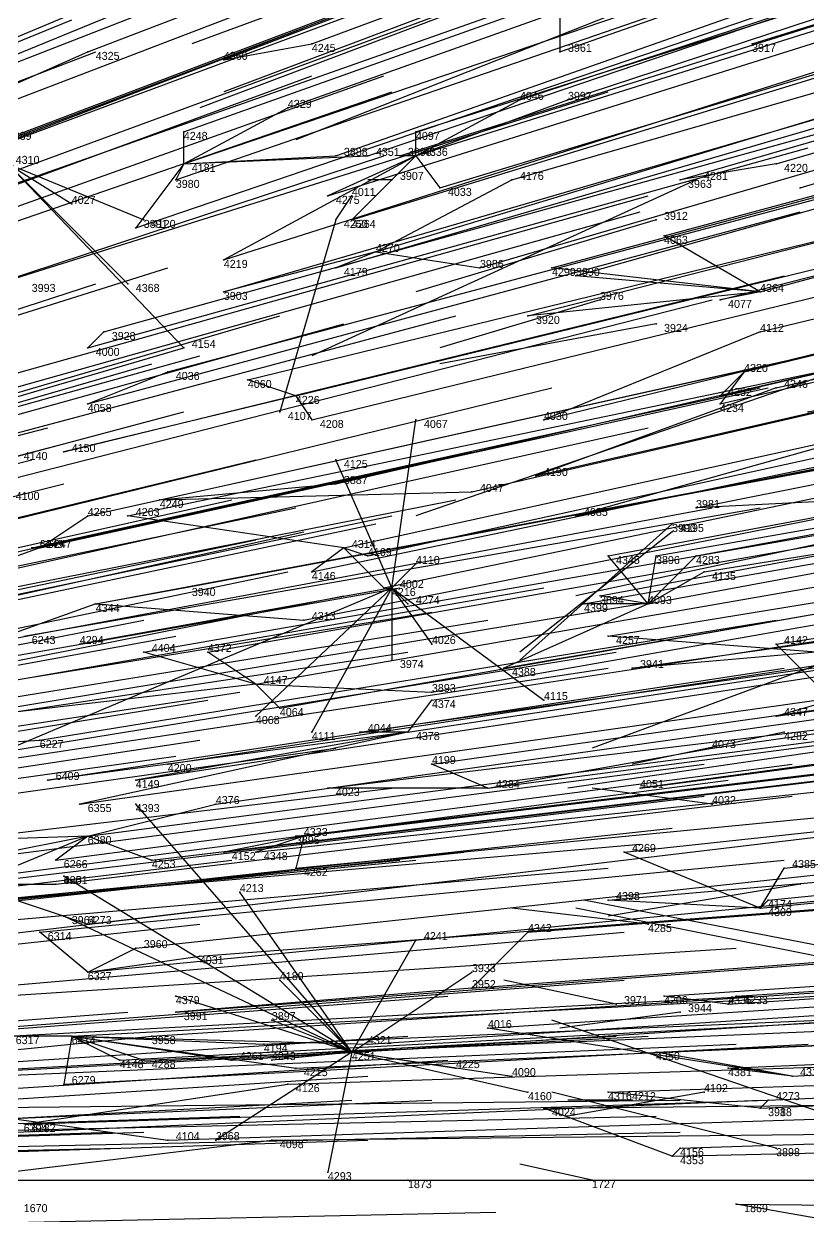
# Model space of a CAD drawing. Extents: x -0.5 to 0.59, y -0.5 to 0.59.
# Drawn here: x 0.362 to 0.46, y -0.0005 to 0.1485 of the extents above; entities that cross this region are included whole.
import ezdxf

# ---------------------------------------------------------------- set-up
doc = ezdxf.new("R2010")
doc.units = 0
for name, color, linetype in [('Facilities', 3, 'CONTINUOUS'), ('Facilities_lines', 3, 'CONTINUOUS'), ('Normals', 1, 'CONTINUOUS'), ('Source_points', 5, 'CONTINUOUS'), ('Text', 3, 'CONTINUOUS')]:
    doc.layers.add(name, color=color, linetype=linetype)

msp = doc.modelspace()

# ---------------------------------------------------------------- linework, layer by layer
at = {"layer": 'Facilities', "color": 3}
for p in [(0.453, 0.146, -1.189), (0.387, 0.144, -1.032), (0.411, 0.132, -1.081), (0.382, 0.131, -1.01), (0.456, 0.131, -1.186), (0.408, 0.129, -1.25), (0.446, 0.129, -1.25), (0.459, 0.128, -1.192), (0.401, 0.124, -1.25), (0.441, 0.124, -1.25), (0.406, 0.12, -1.058), (0.454, 0.115, -1.17), (0.434, 0.114, -1.25), (0.441, 0.111, -1.25), (0.454, 0.11, -1.167), (0.37, 0.108, -0.965), (0.452, 0.105, -1.159), (0.456, 0.103, -1.169), (0.396, 0.102, -1.021), (0.37, 0.101, -0.958), (0.46, 0.1, -1.176), (0.379, 0.089, -0.972), (0.443, 0.086, -1.25), (0.443, 0.085, -1.25), (0.364, 0.083, -0.934), (0.402, 0.083, -1.027), (0.408, 0.078, -1.25), (0.371, 0.076, -0.946), (0.44, 0.076, -1.115), (0.391, 0.066, -0.992), (0.41, 0.06, -1.036), (0.457, 0.06, -1.25), (0.42, 0.053, -1.059), (0.448, 0.051, -1.25), (0.37, 0.047, -0.931), (0.397, 0.047, -0.998), (0.459, 0.041, -1.25), (0.454, 0.038, -1.14), (0.44, 0.036, -1.25), (0.37, 0.03, -0.927), (0.418, 0.028, -1.047), (0.436, 0.026, -1.25), (0.45, 0.026, -1.126), (0.444, 0.025, -1.25), (0.368, 0.022, -0.921), (0.403, 0.02, -1.25), (0.458, 0.017, -1.146), (0.447, 0.015, -1.25), (0.438, 0.014, -1.25), (0.454, 0.013, -1.136), (0.456, 0.008, -1.25), (0.443, 0.007, -1.108), (0.433, 0.004, -1.25)]:
    msp.add_point(p, dxfattribs=at)
at = {"layer": 'Facilities_lines', "color": 3}
for p, q in [((0.429, 0.153, -1.14), (0.429, 0.145, -1.133)), ((0.327, 0.126, -0.876), (0.37, 0.145, -0.993)), ((0.387, 0.144, -1.032), (0.398, 0.146, -1.059)), ((0.411, 0.132, -1.081), (0.43, 0.139, -1.13)), ((0.411, 0.132, -1.081), (0.424, 0.139, -1.116)), ((0.382, 0.131, -1.01), (0.395, 0.138, -1.045)), ((0.382, 0.131, -1.01), (0.382, 0.135, -1.012)), ((0.411, 0.132, -1.081), (0.411, 0.135, -1.08)), ((0.382, 0.131, -1.01), (0.401, 0.132, -1.056)), ((0.382, 0.131, -1.01), (0.405, 0.132, -1.066)), ((0.411, 0.132, -1.081), (0.387, 0.119, -1.011)), ((0.411, 0.132, -1.081), (0.4, 0.127, -1.049)), ((0.411, 0.132, -1.081), (0.403, 0.124, -1.053)), ((0.411, 0.132, -1.081), (0.409, 0.132, -1.075)), ((0.411, 0.132, -1.081), (0.414, 0.128, -1.083)), ((0.36, 0.131, -1.25), (0.377, 0.124, -1.25)), ((0.36, 0.131, -1.25), (0.382, 0.108, -1.25)), ((0.36, 0.131, -1.25), (0.368, 0.126, -1.25)), ((0.36, 0.131, -1.25), (0.375, 0.116, -1.25)), ((0.382, 0.131, -1.01), (0.376, 0.123, -0.99)), ((0.382, 0.131, -1.01), (0.381, 0.129, -1.004)), ((0.456, 0.131, -1.186), (0.444, 0.129, -1.156)), ((0.406, 0.12, -1.058), (0.423, 0.129, -1.106)), ((0.401, 0.124, -1.25), (0.403, 0.127, -1.25)), ((0.401, 0.124, -1.25), (0.394, 0.1, -1.25)), ((0.454, 0.115, -1.17), (0.442, 0.122, -1.145)), ((0.406, 0.12, -1.058), (0.387, 0.115, -1.009)), ((0.406, 0.12, -1.058), (0.401, 0.118, -1.045)), ((0.406, 0.12, -1.058), (0.419, 0.118, -1.089)), ((0.454, 0.115, -1.17), (0.428, 0.118, -1.109)), ((0.454, 0.115, -1.17), (0.431, 0.117, -1.116)), ((0.454, 0.115, -1.17), (0.425, 0.112, -1.099)), ((0.454, 0.115, -1.17), (0.449, 0.114, -1.158)), ((0.37, 0.108, -0.965), (0.372, 0.11, -0.971)), ((0.454, 0.11, -1.167), (0.427, 0.099, -1.096)), ((0.37, 0.101, -0.958), (0.38, 0.105, -0.986)), ((0.452, 0.105, -1.159), (0.449, 0.101, -1.15)), ((0.452, 0.105, -1.159), (0.449, 0.102, -1.152)), ((0.396, 0.102, -1.021), (0.39, 0.104, -1.008)), ((0.456, 0.103, -1.169), (0.426, 0.092, -1.09)), ((0.396, 0.102, -1.021), (0.367, 0.095, -0.949)), ((0.396, 0.102, -1.021), (0.398, 0.099, -1.026)), ((0.408, 0.078, -1.25), (0.411, 0.099, -1.25)), ((0.463, 0.096, -1.181), (0.431, 0.087, -1.1)), ((0.408, 0.078, -1.25), (0.401, 0.094, -1.25)), ((0.379, 0.089, -0.972), (0.401, 0.091, -1.029)), ((0.379, 0.089, -0.972), (0.418, 0.09, -1.07)), ((0.465, 0.089, -1.184), (0.446, 0.088, -1.135)), ((0.364, 0.083, -0.934), (0.37, 0.087, -0.949)), ((0.402, 0.083, -1.027), (0.375, 0.087, -0.963)), ((0.364, 0.083, -0.934), (0.35, 0.078, -0.897)), ((0.364, 0.083, -0.934), (0.363, 0.083, -0.932)), ((0.402, 0.083, -1.027), (0.398, 0.08, -1.015)), ((0.402, 0.083, -1.027), (0.405, 0.082, -1.032)), ((0.402, 0.083, -1.027), (0.407, 0.078, -1.036)), ((0.44, 0.076, -1.115), (0.435, 0.082, -1.108)), ((0.44, 0.076, -1.115), (0.441, 0.082, -1.121)), ((0.44, 0.076, -1.115), (0.446, 0.082, -1.133)), ((0.408, 0.078, -1.25), (0.411, 0.081, -1.25)), ((0.44, 0.076, -1.115), (0.447, 0.08, -1.136)), ((0.408, 0.078, -1.25), (0.358, 0.057, -1.25)), ((0.408, 0.078, -1.25), (0.369, 0.071, -1.25)), ((0.371, 0.076, -0.946), (0.382, 0.078, -0.975)), ((0.408, 0.078, -1.25), (0.391, 0.062, -1.25)), ((0.408, 0.078, -1.25), (0.398, 0.06, -1.25)), ((0.408, 0.078, -1.25), (0.408, 0.069, -1.25)), ((0.408, 0.078, -1.25), (0.413, 0.071, -1.25)), ((0.408, 0.078, -1.25), (0.427, 0.064, -1.25)), ((0.408, 0.078, -1.25), (0.41, 0.076, -1.25)), ((0.371, 0.076, -0.946), (0.357, 0.071, -0.911)), ((0.371, 0.076, -0.946), (0.397, 0.074, -1.01)), ((0.44, 0.076, -1.115), (0.422, 0.068, -1.069)), ((0.44, 0.076, -1.115), (0.432, 0.076, -1.096)), ((0.44, 0.076, -1.115), (0.434, 0.077, -1.101)), ((0.461, 0.07, -1.166), (0.435, 0.072, -1.103)), ((0.463, 0.064, -1.167), (0.456, 0.071, -1.154)), ((0.391, 0.066, -0.992), (0.377, 0.07, -0.959)), ((0.391, 0.066, -0.992), (0.385, 0.07, -0.978)), ((0.461, 0.07, -1.166), (0.438, 0.068, -1.109)), ((0.391, 0.066, -0.992), (0.348, 0.061, -0.883)), ((0.391, 0.066, -0.992), (0.413, 0.065, -1.044)), ((0.391, 0.066, -0.992), (0.394, 0.063, -0.997)), ((0.41, 0.06, -1.036), (0.413, 0.064, -1.044)), ((0.463, 0.064, -1.167), (0.456, 0.062, -1.151)), ((0.41, 0.06, -1.036), (0.365, 0.054, -0.924)), ((0.41, 0.06, -1.036), (0.369, 0.051, -0.932)), ((0.41, 0.06, -1.036), (0.376, 0.054, -0.949)), ((0.41, 0.06, -1.036), (0.38, 0.056, -0.96)), ((0.41, 0.06, -1.036), (0.404, 0.06, -1.021)), ((0.318, 0.056, -0.808), (0.364, 0.059, -0.922)), ((0.42, 0.053, -1.059), (0.448, 0.058, -1.129)), ((0.42, 0.053, -1.059), (0.413, 0.056, -1.041)), ((0.461, 0.056, -1.16), (0.439, 0.053, -1.105)), ((0.42, 0.053, -1.059), (0.4, 0.053, -1.009)), ((0.37, 0.047, -0.931), (0.386, 0.051, -0.973)), ((0.403, 0.02, -1.25), (0.376, 0.051, -1.25)), ((0.37, 0.047, -0.931), (0.309, 0.045, -0.781)), ((0.37, 0.047, -0.931), (0.355, 0.044, -0.895)), ((0.37, 0.047, -0.931), (0.358, 0.042, -0.902)), ((0.37, 0.047, -0.931), (0.366, 0.044, -0.923)), ((0.37, 0.047, -0.931), (0.378, 0.044, -0.951)), ((0.397, 0.047, -0.998), (0.387, 0.045, -0.974)), ((0.397, 0.047, -0.998), (0.391, 0.045, -0.984)), ((0.397, 0.047, -0.998), (0.396, 0.047, -0.997)), ((0.397, 0.047, -0.998), (0.396, 0.043, -0.996)), ((0.454, 0.038, -1.14), (0.437, 0.045, -1.099)), ((0.403, 0.02, -1.25), (0.367, 0.042, -1.25)), ((0.454, 0.038, -1.14), (0.457, 0.043, -1.149)), ((0.355, 0.041, -0.893), (0.366, 0.041, -0.921)), ((0.355, 0.041, -0.893), (0.37, 0.036, -0.929)), ((0.403, 0.02, -1.25), (0.389, 0.04, -1.25)), ((0.454, 0.038, -1.14), (0.435, 0.039, -1.093)), ((0.454, 0.038, -1.14), (0.455, 0.039, -1.141)), ((0.403, 0.02, -1.25), (0.367, 0.037, -1.25)), ((0.37, 0.03, -0.927), (0.364, 0.035, -0.915)), ((0.418, 0.028, -1.047), (0.425, 0.035, -1.066)), ((0.37, 0.03, -0.927), (0.376, 0.033, -0.944)), ((0.403, 0.02, -1.25), (0.411, 0.034, -1.25)), ((0.37, 0.03, -0.927), (0.384, 0.032, -0.962)), ((0.403, 0.02, -1.25), (0.418, 0.03, -1.25)), ((0.403, 0.02, -1.25), (0.394, 0.029, -1.25)), ((0.418, 0.028, -1.047), (0.381, 0.025, -0.955)), ((0.403, 0.02, -1.25), (0.381, 0.027, -1.25)), ((0.45, 0.026, -1.126), (0.442, 0.027, -1.106)), ((0.45, 0.026, -1.126), (0.451, 0.027, -1.131)), ((0.403, 0.02, -1.25), (0.393, 0.024, -1.25)), ((0.458, 0.017, -1.146), (0.42, 0.023, -1.051)), ((0.318, 0.016, -0.795), (0.378, 0.022, -0.946)), ((0.368, 0.022, -0.921), (0.36, 0.022, -0.902)), ((0.368, 0.022, -0.921), (0.367, 0.016, -0.919)), ((0.368, 0.022, -0.921), (0.396, 0.018, -0.992)), ((0.368, 0.022, -0.921), (0.392, 0.021, -0.981)), ((0.368, 0.022, -0.921), (0.374, 0.019, -0.936)), ((0.368, 0.022, -0.921), (0.377, 0.019, -0.945)), ((0.368, 0.022, -0.921), (0.405, 0.021, -1.013)), ((0.368, 0.022, -0.921), (0.388, 0.019, -0.971)), ((0.403, 0.02, -1.25), (0.386, 0.009, -1.25)), ((0.403, 0.02, -1.25), (0.393, 0.019, -1.25)), ((0.403, 0.02, -1.25), (0.4, 0.005, -1.25)), ((0.403, 0.02, -1.25), (0.425, 0.015, -1.25)), ((0.403, 0.02, -1.25), (0.416, 0.018, -1.25)), ((0.403, 0.02, -1.25), (0.423, 0.017, -1.25)), ((0.458, 0.017, -1.146), (0.441, 0.02, -1.103)), ((0.458, 0.017, -1.146), (0.45, 0.018, -1.125)), ((0.362, 0.011, -0.906), (0.395, 0.016, -0.989)), ((0.454, 0.013, -1.136), (0.435, 0.015, -1.088)), ((0.454, 0.013, -1.136), (0.455, 0.014, -1.139)), ((0.351, 0.013, -0.877), (0.38, 0.009, -0.951)), ((0.443, 0.007, -1.108), (0.427, 0.013, -1.069)), ((0.454, 0.013, -1.136), (0.454, 0.013, -1.136)), ((0.352, 0.004, -0.881), (0.393, 0.009, -0.983)), ((0.443, 0.007, -1.108), (0.444, 0.008, -1.109)), ((0.352, 0.004, -0.881), (0.41, 0.004, -1.024)), ((0.468, -0.002, -1.169), (0.451, 0.001, -1.127))]:
    msp.add_line(p, q, dxfattribs=at)
at = {"layer": 'Normals', "color": 1}
for p, q in [((0.37, 0.145, -0.993), (0.456, 0.178, -0.955)), ((0.398, 0.146, -1.059), (0.484, 0.178, -1.022)), ((0.387, 0.144, -1.032), (0.473, 0.177, -0.994)), ((0.429, 0.145, -1.133), (0.517, 0.176, -1.096)), ((0.453, 0.146, -1.189), (0.543, 0.174, -1.156)), ((0.344, 0.137, -0.926), (0.431, 0.171, -0.889)), ((0.328, 0.133, -0.885), (0.414, 0.169, -0.848)), ((0.395, 0.138, -1.045), (0.482, 0.169, -1.008)), ((0.36, 0.134, -0.96), (0.447, 0.167, -0.923)), ((0.424, 0.139, -1.116), (0.512, 0.168, -1.079)), ((0.43, 0.139, -1.13), (0.518, 0.168, -1.093)), ((0.382, 0.135, -1.012), (0.469, 0.166, -0.974)), ((0.323, 0.129, -0.869), (0.408, 0.164, -0.831)), ((0.429, 0.163, -1.25), (0.383, 0.146, -1.162)), ((0.401, 0.132, -1.056), (0.489, 0.163, -1.019)), ((0.411, 0.135, -1.08), (0.499, 0.163, -1.043)), ((0.382, 0.131, -1.01), (0.47, 0.161, -0.972)), ((0.405, 0.132, -1.066), (0.493, 0.162, -1.029)), ((0.341, 0.127, -0.909), (0.428, 0.16, -0.873)), ((0.44, 0.16, -1.25), (0.387, 0.14, -1.168)), ((0.409, 0.132, -1.075), (0.498, 0.16, -1.038)), ((0.411, 0.132, -1.081), (0.5, 0.16, -1.043)), ((0.327, 0.126, -0.876), (0.413, 0.159, -0.838)), ((0.381, 0.129, -1.004), (0.468, 0.159, -0.966)), ((0.437, 0.158, -1.25), (0.384, 0.138, -1.168)), ((0.456, 0.131, -1.186), (0.545, 0.157, -1.149)), ((0.348, 0.124, -0.924), (0.436, 0.155, -0.888)), ((0.449, 0.155, -1.25), (0.396, 0.134, -1.167)), ((0.4, 0.127, -1.049), (0.489, 0.155, -1.012)), ((0.414, 0.128, -1.083), (0.503, 0.155, -1.047)), ((0.423, 0.129, -1.106), (0.513, 0.155, -1.069)), ((0.444, 0.129, -1.156), (0.533, 0.155, -1.118)), ((0.459, 0.128, -1.192), (0.551, 0.156, -1.164)), ((0.326, 0.121, -0.869), (0.412, 0.153, -0.831)), ((0.336, 0.121, -0.894), (0.423, 0.153, -0.856)), ((0.376, 0.123, -0.99), (0.464, 0.153, -0.952)), ((0.403, 0.124, -1.053), (0.491, 0.151, -1.015)), ((0.282, 0.114, -0.761), (0.368, 0.149, -0.723)), ((0.311, 0.115, -0.828), (0.397, 0.148, -0.791)), ((0.387, 0.119, -1.011), (0.475, 0.147, -0.973)), ((0.406, 0.12, -1.058), (0.495, 0.147, -1.021)), ((0.285, 0.112, -0.765), (0.371, 0.145, -0.728)), ((0.442, 0.122, -1.145), (0.531, 0.146, -1.108)), ((0.401, 0.118, -1.045), (0.49, 0.144, -1.008)), ((0.419, 0.118, -1.089), (0.508, 0.144, -1.052)), ((0.311, 0.11, -0.826), (0.398, 0.142, -0.788)), ((0.32, 0.111, -0.846), (0.407, 0.142, -0.809)), ((0.428, 0.118, -1.109), (0.517, 0.142, -1.071)), ((0.431, 0.117, -1.116), (0.52, 0.142, -1.078)), ((0.387, 0.115, -1.009), (0.476, 0.141, -0.972)), ((0.321, 0.11, -0.847), (0.408, 0.14, -0.81)), ((0.346, 0.112, -0.91), (0.435, 0.14, -0.872)), ((0.454, 0.115, -1.17), (0.543, 0.139, -1.133)), ((0.449, 0.114, -1.158), (0.539, 0.137, -1.12)), ((0.292, 0.103, -0.774), (0.379, 0.135, -0.737)), ((0.372, 0.11, -0.971), (0.462, 0.135, -0.933)), ((0.425, 0.112, -1.099), (0.515, 0.135, -1.062)), ((0.37, 0.108, -0.965), (0.46, 0.133, -0.927)), ((0.319, 0.103, -0.838), (0.407, 0.132, -0.801)), ((0.454, 0.11, -1.167), (0.544, 0.132, -1.13)), ((0.38, 0.105, -0.986), (0.47, 0.129, -0.949)), ((0.446, 0.129, -1.25), (0.398, 0.107, -1.165)), ((0.408, 0.129, -1.25), (0.405, 0.129, -1.15)), ((0.351, 0.102, -0.914), (0.44, 0.127, -0.875)), ((0.403, 0.127, -1.25), (0.403, 0.127, -1.15)), ((0.452, 0.105, -1.159), (0.542, 0.127, -1.122)), ((0.368, 0.126, -1.25), (0.368, 0.126, -1.15)), ((0.39, 0.104, -1.008), (0.48, 0.126, -0.971)), ((0.35, 0.1, -0.911), (0.439, 0.125, -0.873)), ((0.37, 0.101, -0.958), (0.459, 0.125, -0.921)), ((0.377, 0.124, -1.25), (0.377, 0.124, -1.15)), ((0.396, 0.102, -1.021), (0.486, 0.124, -0.984)), ((0.401, 0.124, -1.25), (0.401, 0.124, -1.15)), ((0.441, 0.124, -1.25), (0.411, 0.115, -1.155)), ((0.456, 0.103, -1.169), (0.547, 0.124, -1.132)), ((0.449, 0.102, -1.152), (0.539, 0.123, -1.114)), ((0.398, 0.099, -1.026), (0.488, 0.121, -0.989)), ((0.427, 0.099, -1.096), (0.517, 0.121, -1.058)), ((0.449, 0.101, -1.15), (0.539, 0.122, -1.113)), ((0.291, 0.09, -0.762), (0.38, 0.118, -0.725)), ((0.46, 0.1, -1.176), (0.551, 0.119, -1.139)), ((0.367, 0.095, -0.949), (0.457, 0.117, -0.911)), ((0.282, 0.087, -0.739), (0.371, 0.116, -0.702)), ((0.375, 0.116, -1.25), (0.375, 0.116, -1.15)), ((0.358, 0.091, -0.925), (0.448, 0.114, -0.886)), ((0.434, 0.114, -1.25), (0.414, 0.108, -1.152)), ((0.305, 0.086, -0.792), (0.394, 0.112, -0.755)), ((0.326, 0.088, -0.844), (0.416, 0.112, -0.808)), ((0.401, 0.091, -1.029), (0.492, 0.112, -0.992)), ((0.426, 0.092, -1.09), (0.517, 0.113, -1.053)), ((0.312, 0.086, -0.809), (0.402, 0.111, -0.772)), ((0.441, 0.111, -1.25), (0.414, 0.106, -1.154)), ((0.418, 0.09, -1.07), (0.509, 0.111, -1.033)), ((0.379, 0.089, -0.972), (0.469, 0.109, -0.935)), ((0.293, 0.082, -0.761), (0.382, 0.108, -0.724)), ((0.382, 0.108, -1.25), (0.382, 0.108, -1.15)), ((0.472, 0.108, -1.25), (0.411, 0.087, -1.174)), ((0.288, 0.08, -0.748), (0.378, 0.106, -0.711)), ((0.294, 0.082, -0.763), (0.384, 0.107, -0.726)), ((0.37, 0.087, -0.949), (0.46, 0.107, -0.911)), ((0.375, 0.087, -0.963), (0.466, 0.106, -0.926)), ((0.446, 0.088, -1.135), (0.536, 0.106, -1.098)), ((0.431, 0.087, -1.1), (0.522, 0.105, -1.062)), ((0.338, 0.081, -0.868), (0.428, 0.103, -0.831)), ((0.363, 0.083, -0.932), (0.454, 0.103, -0.895)), ((0.364, 0.083, -0.934), (0.455, 0.103, -0.896)), ((0.402, 0.083, -1.027), (0.493, 0.103, -0.991)), ((0.405, 0.082, -1.032), (0.496, 0.102, -0.995)), ((0.292, 0.076, -0.754), (0.382, 0.1, -0.717)), ((0.394, 0.1, -1.25), (0.394, 0.1, -1.15)), ((0.398, 0.08, -1.015), (0.489, 0.099, -0.978)), ((0.411, 0.099, -1.25), (0.411, 0.099, -1.15)), ((0.435, 0.082, -1.108), (0.526, 0.099, -1.07)), ((0.446, 0.082, -1.133), (0.537, 0.099, -1.095)), ((0.276, 0.075, -0.714), (0.365, 0.098, -0.676)), ((0.35, 0.078, -0.897), (0.44, 0.098, -0.859)), ((0.407, 0.078, -1.036), (0.498, 0.097, -0.999)), ((0.441, 0.082, -1.121), (0.532, 0.098, -1.083)), ((0.278, 0.073, -0.718), (0.367, 0.096, -0.68)), ((0.273, 0.072, -0.706), (0.363, 0.094, -0.668)), ((0.3, 0.072, -0.772), (0.391, 0.094, -0.736)), ((0.327, 0.075, -0.838), (0.418, 0.095, -0.801)), ((0.382, 0.078, -0.975), (0.473, 0.095, -0.938)), ((0.401, 0.094, -1.25), (0.401, 0.094, -1.15)), ((0.434, 0.077, -1.101), (0.525, 0.094, -1.064)), ((0.447, 0.08, -1.136), (0.539, 0.095, -1.098)), ((0.371, 0.076, -0.946), (0.462, 0.093, -0.908)), ((0.44, 0.076, -1.115), (0.531, 0.093, -1.078)), ((0.278, 0.069, -0.715), (0.367, 0.091, -0.677)), ((0.397, 0.074, -1.01), (0.488, 0.092, -0.972)), ((0.432, 0.076, -1.096), (0.523, 0.092, -1.059)), ((0.298, 0.069, -0.764), (0.388, 0.089, -0.727)), ((0.305, 0.069, -0.782), (0.396, 0.088, -0.745)), ((0.325, 0.071, -0.831), (0.416, 0.089, -0.795)), ((0.357, 0.071, -0.911), (0.448, 0.088, -0.873)), ((0.362, 0.072, -0.923), (0.454, 0.088, -0.886)), ((0.317, 0.068, -0.81), (0.408, 0.087, -0.772)), ((0.435, 0.072, -1.103), (0.527, 0.087, -1.066)), ((0.306, 0.065, -0.783), (0.397, 0.085, -0.746)), ((0.316, 0.067, -0.806), (0.406, 0.086, -0.769)), ((0.377, 0.07, -0.959), (0.469, 0.086, -0.922)), ((0.385, 0.07, -0.978), (0.476, 0.086, -0.941)), ((0.443, 0.086, -1.25), (0.424, 0.069, -1.153)), ((0.443, 0.085, -1.25), (0.424, 0.07, -1.153)), ((0.473, 0.086, -1.25), (0.431, 0.077, -1.16)), ((0.456, 0.071, -1.154), (0.548, 0.085, -1.117)), ((0.3, 0.065, -0.769), (0.391, 0.084, -0.732)), ((0.422, 0.068, -1.069), (0.514, 0.084, -1.032)), ((0.391, 0.066, -0.992), (0.483, 0.082, -0.954)), ((0.411, 0.081, -1.25), (0.411, 0.081, -1.15)), ((0.413, 0.065, -1.044), (0.504, 0.081, -1.007)), ((0.438, 0.068, -1.109), (0.53, 0.081, -1.071)), ((0.304, 0.061, -0.775), (0.395, 0.08, -0.738)), ((0.394, 0.063, -0.997), (0.485, 0.079, -0.959)), ((0.318, 0.062, -0.809), (0.409, 0.078, -0.773)), ((0.335, 0.062, -0.852), (0.427, 0.078, -0.815)), ((0.408, 0.078, -1.25), (0.408, 0.078, -1.15)), ((0.413, 0.064, -1.044), (0.504, 0.078, -1.006)), ((0.311, 0.059, -0.791), (0.402, 0.077, -0.754)), ((0.348, 0.061, -0.883), (0.439, 0.076, -0.845)), ((0.41, 0.076, -1.25), (0.41, 0.076, -1.15)), ((0.321, 0.06, -0.816), (0.413, 0.075, -0.78)), ((0.456, 0.062, -1.151), (0.548, 0.075, -1.114)), ((0.286, 0.056, -0.729), (0.377, 0.074, -0.691)), ((0.328, 0.059, -0.833), (0.42, 0.074, -0.796)), ((0.364, 0.059, -0.922), (0.456, 0.074, -0.884)), ((0.41, 0.06, -1.036), (0.502, 0.074, -1)), ((0.289, 0.055, -0.737), (0.381, 0.072, -0.699)), ((0.404, 0.06, -1.021), (0.496, 0.073, -0.984)), ((0.471, 0.072, -1.25), (0.433, 0.058, -1.158)), ((0.369, 0.071, -1.25), (0.369, 0.071, -1.15)), ((0.413, 0.071, -1.25), (0.413, 0.071, -1.15)), ((0.448, 0.058, -1.129), (0.54, 0.071, -1.091)), ((0.318, 0.056, -0.808), (0.41, 0.07, -0.771)), ((0.344, 0.055, -0.872), (0.436, 0.07, -0.834)), ((0.38, 0.056, -0.96), (0.472, 0.07, -0.923)), ((0.408, 0.069, -1.25), (0.408, 0.069, -1.15)), ((0.413, 0.056, -1.041), (0.505, 0.069, -1.004)), ((0.343, 0.054, -0.869), (0.435, 0.068, -0.832)), ((0.365, 0.054, -0.924), (0.457, 0.068, -0.887)), ((0.376, 0.054, -0.949), (0.468, 0.068, -0.912)), ((0.298, 0.051, -0.755), (0.389, 0.065, -0.717)), ((0.42, 0.053, -1.059), (0.512, 0.065, -1.022)), ((0.439, 0.053, -1.105), (0.531, 0.065, -1.068)), ((0.293, 0.049, -0.744), (0.385, 0.064, -0.706)), ((0.369, 0.051, -0.932), (0.461, 0.064, -0.895)), ((0.386, 0.051, -0.973), (0.478, 0.064, -0.936)), ((0.4, 0.053, -1.009), (0.492, 0.064, -0.972)), ((0.427, 0.064, -1.25), (0.427, 0.064, -1.15)), ((0.391, 0.062, -1.25), (0.391, 0.062, -1.15)), ((0.398, 0.06, -1.25), (0.398, 0.06, -1.15)), ((0.478, 0.06, -1.25), (0.43, 0.053, -1.163)), ((0.457, 0.06, -1.25), (0.438, 0.056, -1.152)), ((0.292, 0.045, -0.74), (0.384, 0.059, -0.702)), ((0.37, 0.047, -0.931), (0.462, 0.059, -0.895)), ((0.289, 0.044, -0.731), (0.381, 0.057, -0.693)), ((0.309, 0.045, -0.781), (0.401, 0.058, -0.744)), ((0.396, 0.047, -0.997), (0.488, 0.058, -0.96)), ((0.397, 0.047, -0.998), (0.489, 0.058, -0.962)), ((0.355, 0.044, -0.895), (0.447, 0.056, -0.857)), ((0.366, 0.044, -0.923), (0.458, 0.056, -0.885)), ((0.387, 0.045, -0.974), (0.479, 0.056, -0.937)), ((0.358, 0.042, -0.902), (0.45, 0.054, -0.864)), ((0.378, 0.044, -0.951), (0.47, 0.055, -0.914)), ((0.391, 0.045, -0.984), (0.484, 0.055, -0.947)), ((0.437, 0.045, -1.099), (0.53, 0.055, -1.062)), ((0.316, 0.042, -0.797), (0.408, 0.053, -0.76)), ((0.448, 0.051, -1.25), (0.433, 0.053, -1.151)), ((0.457, 0.043, -1.149), (0.55, 0.053, -1.112)), ((0.355, 0.041, -0.893), (0.447, 0.052, -0.856)), ((0.366, 0.041, -0.921), (0.458, 0.052, -0.884)), ((0.376, 0.051, -1.25), (0.376, 0.051, -1.15)), ((0.396, 0.043, -0.996), (0.489, 0.052, -0.959)), ((0.351, 0.038, -0.882), (0.443, 0.048, -0.844)), ((0.455, 0.039, -1.141), (0.547, 0.048, -1.105)), ((0.37, 0.036, -0.929), (0.462, 0.047, -0.892)), ((0.435, 0.039, -1.093), (0.528, 0.047, -1.055)), ((0.454, 0.038, -1.14), (0.547, 0.047, -1.103)), ((0.325, 0.035, -0.818), (0.417, 0.045, -0.78)), ((0.347, 0.038, -0.872), (0.439, 0.046, -0.834)), ((0.296, 0.033, -0.746), (0.388, 0.044, -0.708)), ((0.317, 0.035, -0.796), (0.409, 0.044, -0.759)), ((0.319, 0.035, -0.801), (0.411, 0.044, -0.764)), ((0.364, 0.035, -0.915), (0.457, 0.044, -0.878)), ((0.343, 0.035, -0.862), (0.435, 0.043, -0.824)), ((0.367, 0.042, -1.25), (0.367, 0.042, -1.15)), ((0.376, 0.033, -0.944), (0.469, 0.043, -0.907)), ((0.425, 0.035, -1.066), (0.517, 0.042, -1.029)), ((0.459, 0.041, -1.25), (0.435, 0.037, -1.153)), ((0.37, 0.03, -0.927), (0.462, 0.039, -0.89)), ((0.384, 0.032, -0.962), (0.476, 0.039, -0.925)), ((0.389, 0.04, -1.25), (0.389, 0.04, -1.15)), ((0.468, 0.032, -1.25), (0.432, 0.039, -1.157)), ((0.295, 0.027, -0.742), (0.387, 0.038, -0.704)), ((0.44, 0.036, -1.25), (0.423, 0.038, -1.151)), ((0.466, 0.031, -1.25), (0.431, 0.038, -1.157)), ((0.292, 0.026, -0.733), (0.384, 0.036, -0.696)), ((0.367, 0.037, -1.25), (0.367, 0.037, -1.15)), ((0.345, 0.027, -0.864), (0.437, 0.035, -0.826)), ((0.418, 0.028, -1.047), (0.511, 0.035, -1.01)), ((0.359, 0.027, -0.899), (0.451, 0.033, -0.861)), ((0.411, 0.034, -1.25), (0.411, 0.034, -1.15)), ((0.442, 0.027, -1.106), (0.534, 0.033, -1.069)), ((0.451, 0.027, -1.131), (0.544, 0.033, -1.092)), ((0.381, 0.025, -0.955), (0.474, 0.032, -0.918)), ((0.45, 0.026, -1.126), (0.542, 0.032, -1.088)), ((0.418, 0.03, -1.25), (0.418, 0.03, -1.15)), ((0.345, 0.022, -0.864), (0.437, 0.029, -0.826)), ((0.394, 0.029, -1.25), (0.394, 0.029, -1.15)), ((0.42, 0.023, -1.051), (0.512, 0.029, -1.014)), ((0.436, 0.026, -1.25), (0.422, 0.029, -1.151)), ((0.322, 0.02, -0.807), (0.415, 0.027, -0.77)), ((0.36, 0.022, -0.902), (0.453, 0.027, -0.865)), ((0.368, 0.022, -0.921), (0.461, 0.027, -0.884)), ((0.378, 0.022, -0.946), (0.47, 0.028, -0.909)), ((0.381, 0.027, -1.25), (0.381, 0.027, -1.15)), ((0.405, 0.021, -1.013), (0.498, 0.027, -0.977)), ((0.283, 0.018, -0.708), (0.375, 0.025, -0.67)), ((0.374, 0.019, -0.936), (0.467, 0.024, -0.899)), ((0.388, 0.019, -0.971), (0.481, 0.025, -0.934)), ((0.392, 0.021, -0.981), (0.485, 0.025, -0.944)), ((0.393, 0.024, -1.25), (0.393, 0.024, -1.15)), ((0.463, 0.012, -1.25), (0.428, 0.024, -1.157)), ((0.444, 0.025, -1.25), (0.429, 0.023, -1.151)), ((0.441, 0.02, -1.103), (0.533, 0.024, -1.065)), ((0.377, 0.019, -0.945), (0.47, 0.023, -0.907)), ((0.318, 0.016, -0.795), (0.41, 0.022, -0.759)), ((0.344, 0.017, -0.861), (0.436, 0.022, -0.823)), ((0.347, 0.017, -0.869), (0.44, 0.022, -0.832)), ((0.358, 0.017, -0.896), (0.451, 0.021, -0.858)), ((0.367, 0.016, -0.919), (0.46, 0.021, -0.882)), ((0.396, 0.018, -0.992), (0.489, 0.022, -0.955)), ((0.45, 0.018, -1.125), (0.542, 0.022, -1.088)), ((0.458, 0.017, -1.146), (0.551, 0.022, -1.108)), ((0.403, 0.02, -1.25), (0.403, 0.02, -1.15)), ((0.323, 0.013, -0.808), (0.415, 0.019, -0.77)), ((0.393, 0.019, -1.25), (0.393, 0.019, -1.15)), ((0.395, 0.016, -0.989), (0.488, 0.019, -0.952)), ((0.416, 0.018, -1.25), (0.416, 0.018, -1.15)), ((0.435, 0.015, -1.088), (0.528, 0.018, -1.05)), ((0.455, 0.014, -1.139), (0.548, 0.018, -1.101)), ((0.313, 0.011, -0.782), (0.405, 0.017, -0.745)), ((0.423, 0.017, -1.25), (0.423, 0.017, -1.15)), ((0.454, 0.013, -1.136), (0.547, 0.017, -1.099)), ((0.454, 0.013, -1.136), (0.547, 0.017, -1.099)), ((0.425, 0.015, -1.25), (0.425, 0.015, -1.15)), ((0.456, 0.008, -1.25), (0.428, 0.015, -1.154)), ((0.447, 0.015, -1.25), (0.43, 0.012, -1.152)), ((0.31, 0.009, -0.776), (0.403, 0.014, -0.739)), ((0.321, 0.01, -0.802), (0.413, 0.014, -0.765)), ((0.351, 0.013, -0.877), (0.444, 0.014, -0.84)), ((0.361, 0.01, -0.904), (0.454, 0.014, -0.867)), ((0.362, 0.011, -0.906), (0.455, 0.014, -0.869)), ((0.427, 0.013, -1.069), (0.52, 0.014, -1.031)), ((0.438, 0.014, -1.25), (0.43, 0.014, -1.15)), ((0.297, 0.009, -0.742), (0.389, 0.012, -0.704)), ((0.349, 0.01, -0.872), (0.441, 0.012, -0.835)), ((0.38, 0.009, -0.951), (0.473, 0.012, -0.914)), ((0.444, 0.008, -1.109), (0.536, 0.011, -1.071)), ((0.281, 0.007, -0.702), (0.373, 0.01, -0.664)), ((0.284, 0.007, -0.711), (0.377, 0.01, -0.672)), ((0.312, 0.006, -0.78), (0.405, 0.009, -0.743)), ((0.351, 0.008, -0.878), (0.444, 0.01, -0.841)), ((0.386, 0.009, -1.25), (0.386, 0.009, -1.15)), ((0.393, 0.009, -0.983), (0.486, 0.01, -0.946)), ((0.443, 0.007, -1.108), (0.536, 0.009, -1.07)), ((0.282, 0.006, -0.705), (0.374, 0.008, -0.667)), ((0.433, 0.004, -1.25), (0.424, 0.006, -1.15)), ((0.4, 0.005, -1.25), (0.4, 0.005, -1.15)), ((0.352, 0.004, -0.881), (0.445, 0.004, -0.844)), ((0.41, 0.004, -1.024), (0.503, 0.004, -0.988)), ((0.329, -0.002, -0.822), (0.421, 0, -0.784)), ((0.451, 0.001, -1.127), (0.544, 0, -1.09))]:
    msp.add_line(p, q, dxfattribs=at)
at = {"layer": 'Source_points', "color": 5}
for p in [(0.37, 0.145, -0.993), (0.398, 0.146, -1.059), (0.429, 0.145, -1.133), (0.424, 0.139, -1.116), (0.43, 0.139, -1.13), (0.395, 0.138, -1.045), (0.382, 0.135, -1.012), (0.411, 0.135, -1.08), (0.401, 0.132, -1.056), (0.405, 0.132, -1.066), (0.409, 0.132, -1.075), (0.381, 0.129, -1.004), (0.423, 0.129, -1.106), (0.444, 0.129, -1.156), (0.4, 0.127, -1.049), (0.403, 0.127, -1.25), (0.414, 0.128, -1.083), (0.368, 0.126, -1.25), (0.377, 0.124, -1.25), (0.403, 0.124, -1.053), (0.376, 0.123, -0.99), (0.442, 0.122, -1.145), (0.387, 0.119, -1.011), (0.401, 0.118, -1.045), (0.419, 0.118, -1.089), (0.428, 0.118, -1.109), (0.431, 0.117, -1.116), (0.375, 0.116, -1.25), (0.387, 0.115, -1.009), (0.449, 0.114, -1.158), (0.425, 0.112, -1.099), (0.372, 0.11, -0.971), (0.382, 0.108, -1.25), (0.38, 0.105, -0.986), (0.39, 0.104, -1.008), (0.449, 0.102, -1.152), (0.394, 0.1, -1.25), (0.449, 0.101, -1.15), (0.398, 0.099, -1.026), (0.411, 0.099, -1.25), (0.427, 0.099, -1.096), (0.367, 0.095, -0.949), (0.401, 0.094, -1.25), (0.401, 0.091, -1.029), (0.426, 0.092, -1.09), (0.418, 0.09, -1.07), (0.446, 0.088, -1.135), (0.37, 0.087, -0.949), (0.375, 0.087, -0.963), (0.431, 0.087, -1.1), (0.363, 0.083, -0.932), (0.405, 0.082, -1.032), (0.435, 0.082, -1.108), (0.441, 0.082, -1.121), (0.446, 0.082, -1.133), (0.411, 0.081, -1.25), (0.398, 0.08, -1.015), (0.447, 0.08, -1.136), (0.382, 0.078, -0.975), (0.407, 0.078, -1.036), (0.41, 0.076, -1.25), (0.432, 0.076, -1.096), (0.434, 0.077, -1.101), (0.397, 0.074, -1.01), (0.435, 0.072, -1.103), (0.369, 0.071, -1.25), (0.413, 0.071, -1.25), (0.456, 0.071, -1.154), (0.377, 0.07, -0.959), (0.385, 0.07, -0.978), (0.408, 0.069, -1.25), (0.422, 0.068, -1.069), (0.438, 0.068, -1.109), (0.413, 0.065, -1.044), (0.394, 0.063, -0.997), (0.413, 0.064, -1.044), (0.427, 0.064, -1.25), (0.391, 0.062, -1.25), (0.456, 0.062, -1.151), (0.398, 0.06, -1.25), (0.404, 0.06, -1.021), (0.364, 0.059, -0.922), (0.448, 0.058, -1.129), (0.38, 0.056, -0.96), (0.413, 0.056, -1.041), (0.365, 0.054, -0.924), (0.376, 0.054, -0.949), (0.4, 0.053, -1.009), (0.439, 0.053, -1.105), (0.369, 0.051, -0.932), (0.376, 0.051, -1.25), (0.386, 0.051, -0.973), (0.396, 0.047, -0.997), (0.387, 0.045, -0.974), (0.391, 0.045, -0.984), (0.437, 0.045, -1.099), (0.366, 0.044, -0.923), (0.378, 0.044, -0.951), (0.367, 0.042, -1.25), (0.396, 0.043, -0.996), (0.457, 0.043, -1.149), (0.366, 0.041, -0.921), (0.389, 0.04, -1.25), (0.435, 0.039, -1.093), (0.455, 0.039, -1.141), (0.367, 0.037, -1.25), (0.37, 0.036, -0.929), (0.364, 0.035, -0.915), (0.425, 0.035, -1.066), (0.376, 0.033, -0.944), (0.411, 0.034, -1.25), (0.384, 0.032, -0.962), (0.418, 0.03, -1.25), (0.394, 0.029, -1.25), (0.381, 0.027, -1.25), (0.442, 0.027, -1.106), (0.451, 0.027, -1.131), (0.381, 0.025, -0.955), (0.393, 0.024, -1.25), (0.42, 0.023, -1.051), (0.378, 0.022, -0.946), (0.392, 0.021, -0.981), (0.405, 0.021, -1.013), (0.441, 0.02, -1.103), (0.374, 0.019, -0.936), (0.377, 0.019, -0.945), (0.388, 0.019, -0.971), (0.393, 0.019, -1.25), (0.396, 0.018, -0.992), (0.416, 0.018, -1.25), (0.45, 0.018, -1.125), (0.423, 0.017, -1.25), (0.367, 0.016, -0.919), (0.395, 0.016, -0.989), (0.425, 0.015, -1.25), (0.435, 0.015, -1.088), (0.455, 0.014, -1.139), (0.427, 0.013, -1.069), (0.454, 0.013, -1.136), (0.38, 0.009, -0.951), (0.386, 0.009, -1.25), (0.393, 0.009, -0.983), (0.444, 0.008, -1.109), (0.4, 0.005, -1.25), (0.41, 0.004, -1.024), (0.451, 0.001, -1.127)]:
    msp.add_point(p, dxfattribs=at)

# ---------------------------------------------------------------- texts
at = {"layer": 'Text', "color": 3}
for s, p in [('4325', (0.371, 0.144, -0.993)), ('4360', (0.387, 0.144, -1.032)), ('4245', (0.398, 0.145, -1.059)), ('3961', (0.43, 0.145, -1.133)), ('3917', (0.453, 0.145, -1.189)), ('4329', (0.395, 0.138, -1.045)), ('4046', (0.424, 0.139, -1.116)), ('3997', (0.43, 0.139, -1.13)), ('3889', (0.36, 0.134, -0.96)), ('4248', (0.382, 0.134, -1.012)), ('4097', (0.411, 0.134, -1.08)), ('3888', (0.402, 0.132, -1.056)), ('4351', (0.406, 0.132, -1.066)), ('3998', (0.41, 0.132, -1.075)), ('4336', (0.412, 0.132, -1.081)), ('4310', (0.361, 0.131, -1.25)), ('4181', (0.383, 0.13, -1.01)), ('3907', (0.409, 0.129, -1.25)), ('4176', (0.424, 0.129, -1.106)), ('4281', (0.447, 0.129, -1.25)), ('4220', (0.457, 0.13, -1.186)), ('3980', (0.381, 0.128, -1.004)), ('3963', (0.445, 0.128, -1.156)), ('4027', (0.368, 0.126, -1.25)), ('4275', (0.401, 0.126, -1.049)), ('4011', (0.403, 0.127, -1.25)), ('4033', (0.415, 0.127, -1.083)), ('3891', (0.377, 0.123, -0.99)), ('4120', (0.378, 0.123, -1.25)), ('4250', (0.402, 0.123, -1.25)), ('4264', (0.403, 0.123, -1.053)), ('3912', (0.442, 0.124, -1.25)), ('4270', (0.406, 0.12, -1.058)), ('4063', (0.442, 0.121, -1.145)), ('4219', (0.387, 0.118, -1.011)), ('4179', (0.402, 0.117, -1.045)), ('3986', (0.419, 0.118, -1.089)), ('4299', (0.428, 0.117, -1.109)), ('3890', (0.431, 0.117, -1.116)), ('3993', (0.363, 0.115, -1.25)), ('4368', (0.376, 0.115, -1.25)), ('3903', (0.387, 0.114, -1.009)), ('3976', (0.434, 0.114, -1.25)), ('4364', (0.454, 0.115, -1.17)), ('4077', (0.45, 0.113, -1.158)), ('3920', (0.426, 0.111, -1.099)), ('3924', (0.442, 0.11, -1.25)), ('4112', (0.454, 0.11, -1.167)), ('3928', (0.373, 0.109, -0.971)), ('4154', (0.383, 0.108, -1.25)), ('4000', (0.371, 0.107, -0.965)), ('4320', (0.452, 0.105, -1.159)), ('4036', (0.381, 0.104, -0.986)), ('4060', (0.39, 0.103, -1.008)), ('4252', (0.45, 0.102, -1.152)), ('4246', (0.457, 0.103, -1.169)), ('4226', (0.396, 0.101, -1.021)), ('4058', (0.37, 0.1, -0.958)), ('4107', (0.395, 0.099, -1.25)), ('4030', (0.427, 0.099, -1.096)), ('4234', (0.449, 0.1, -1.15)), ('4208', (0.399, 0.098, -1.026)), ('4067', (0.412, 0.098, -1.25)), ('4150', (0.368, 0.095, -0.949)), ('4140', (0.362, 0.094, -1.25)), ('4125', (0.402, 0.093, -1.25)), ('4190', (0.427, 0.092, -1.09)), ('3887', (0.402, 0.091, -1.029)), ('4047', (0.419, 0.09, -1.07)), ('4100', (0.361, 0.089, -1.25)), ('4265', (0.37, 0.087, -0.949)), ('4263', (0.376, 0.087, -0.963)), ('4249', (0.379, 0.088, -0.972)), ('4085', (0.432, 0.087, -1.1)), ('3981', (0.446, 0.088, -1.135)), ('3990', (0.443, 0.085, -1.25)), ('4195', (0.444, 0.085, -1.25)), ('6249', (0.364, 0.083, -0.932)), ('6247', (0.365, 0.083, -0.934)), ('4314', (0.403, 0.083, -1.027)), ('4169', (0.405, 0.082, -1.032)), ('4110', (0.411, 0.081, -1.25)), ('4345', (0.436, 0.081, -1.108)), ('3896', (0.441, 0.081, -1.121)), ('4283', (0.446, 0.081, -1.133)), ('4146', (0.398, 0.079, -1.015)), ('4002', (0.409, 0.078, -1.25)), ('4135', (0.448, 0.079, -1.136)), ('3940', (0.383, 0.077, -0.975)), ('4216', (0.408, 0.077, -1.036)), ('4344', (0.371, 0.075, -0.946)), ('4274', (0.411, 0.076, -1.25)), ('4399', (0.432, 0.075, -1.096)), ('3894', (0.434, 0.076, -1.101)), ('4093', (0.44, 0.076, -1.115)), ('4313', (0.398, 0.074, -1.01)), ('6243', (0.363, 0.071, -0.923)), ('4294', (0.369, 0.071, -1.25)), ('4026', (0.413, 0.071, -1.25)), ('4257', (0.436, 0.071, -1.103)), ('4142', (0.457, 0.071, -1.154)), ('4404', (0.378, 0.07, -0.959)), ('4372', (0.385, 0.07, -0.978)), ('3974', (0.409, 0.068, -1.25)), ('3941', (0.439, 0.068, -1.109)), ('4388', (0.423, 0.067, -1.069)), ('4147', (0.392, 0.066, -0.992)), ('3893', (0.413, 0.065, -1.044)), ('4115', (0.427, 0.064, -1.25)), ('4064', (0.394, 0.062, -0.997)), ('4374', (0.413, 0.063, -1.044)), ('4347', (0.457, 0.062, -1.151)), ('4068', (0.391, 0.061, -1.25)), ('4111', (0.398, 0.059, -1.25)), ('4044', (0.405, 0.06, -1.021)), ('4378', (0.411, 0.059, -1.036)), ('4282', (0.457, 0.059, -1.25)), ('6227', (0.364, 0.058, -0.922)), ('4073', (0.448, 0.058, -1.129)), ('4199', (0.413, 0.056, -1.041)), ('4200', (0.38, 0.055, -0.96)), ('6409', (0.366, 0.054, -0.924)), ('4149', (0.376, 0.053, -0.949)), ('4284', (0.421, 0.053, -1.059)), ('4051', (0.439, 0.053, -1.105)), ('4023', (0.401, 0.052, -1.009)), ('6355', (0.37, 0.05, -0.932)), ('4393', (0.376, 0.05, -1.25)), ('4376', (0.386, 0.051, -0.973)), ('4032', (0.448, 0.051, -1.25)), ('4333', (0.397, 0.047, -0.998)), ('6380', (0.37, 0.046, -0.931)), ('3895', (0.396, 0.046, -0.997)), ('4152', (0.388, 0.044, -0.974)), ('4348', (0.392, 0.044, -0.984)), ('4269', (0.438, 0.045, -1.099)), ('6266', (0.367, 0.043, -0.923)), ('4253', (0.378, 0.043, -0.951)), ('4385', (0.458, 0.043, -1.149)), ('4001', (0.367, 0.041, -1.25)), ('6251', (0.367, 0.041, -0.921)), ('4262', (0.397, 0.042, -0.996)), ('4213', (0.389, 0.04, -1.25)), ('4398', (0.436, 0.039, -1.093)), ('4174', (0.455, 0.038, -1.141)), ('4309', (0.455, 0.037, -1.14)), ('3964', (0.368, 0.036, -1.25)), ('6273', (0.37, 0.036, -0.929)), ('4342', (0.425, 0.035, -1.066)), ('4285', (0.44, 0.035, -1.25)), ('6314', (0.365, 0.034, -0.915)), ('4241', (0.412, 0.034, -1.25)), ('3960', (0.377, 0.033, -0.944)), ('4031', (0.384, 0.031, -0.962)), ('6327', (0.37, 0.029, -0.927)), ('4189', (0.394, 0.029, -1.25)), ('3933', (0.418, 0.03, -1.25)), ('3952', (0.418, 0.028, -1.047)), ('4379', (0.381, 0.026, -1.25)), ('3971', (0.437, 0.026, -1.25)), ('4206', (0.442, 0.026, -1.106)), ('4335', (0.45, 0.026, -1.126)), ('4233', (0.452, 0.026, -1.131)), ('3944', (0.445, 0.025, -1.25)), ('3991', (0.382, 0.024, -0.955)), ('3897', (0.393, 0.024, -1.25)), ('4016', (0.42, 0.023, -1.051)), ('6317', (0.361, 0.021, -0.902)), ('6414', (0.368, 0.021, -0.921)), ('3958', (0.378, 0.021, -0.946)), ('4194', (0.392, 0.02, -0.981)), ('4321', (0.405, 0.021, -1.013)), ('4261', (0.389, 0.019, -0.971)), ('4243', (0.393, 0.019, -1.25)), ('4251', (0.403, 0.019, -1.25)), ('4350', (0.441, 0.019, -1.103)), ('4148', (0.374, 0.018, -0.936)), ('4288', (0.378, 0.018, -0.945)), ('4215', (0.397, 0.017, -0.992)), ('4225', (0.416, 0.018, -1.25)), ('4090', (0.423, 0.017, -1.25)), ('4381', (0.45, 0.017, -1.125)), ('4317', (0.459, 0.017, -1.146)), ('6279', (0.368, 0.016, -0.919)), ('4126', (0.396, 0.015, -0.989)), ('4160', (0.425, 0.014, -1.25)), ('4316', (0.435, 0.014, -1.088)), ('4212', (0.438, 0.014, -1.25)), ('4192', (0.447, 0.015, -1.25)), ('4273', (0.456, 0.014, -1.139)), ('4024', (0.428, 0.012, -1.069)), ('3918', (0.455, 0.012, -1.136)), ('3988', (0.455, 0.012, -1.136)), ('6394', (0.362, 0.01, -0.904)), ('6282', (0.363, 0.01, -0.906)), ('4104', (0.381, 0.009, -0.951)), ('3968', (0.386, 0.009, -1.25)), ('4098', (0.394, 0.008, -0.983)), ('4156', (0.444, 0.007, -1.109)), ('3898', (0.456, 0.007, -1.25)), ('4353', (0.444, 0.006, -1.108)), ('4293', (0.4, 0.004, -1.25)), ('1873', (0.41, 0.003, -1.024)), ('1727', (0.433, 0.003, -1.25)), ('1670', (0.362, 0, -1.25)), ('1869', (0.452, 0, -1.127))]:
    msp.add_text(s, height=0.001, dxfattribs=at).set_placement(p)

doc.saveas('drawing.dxf')
